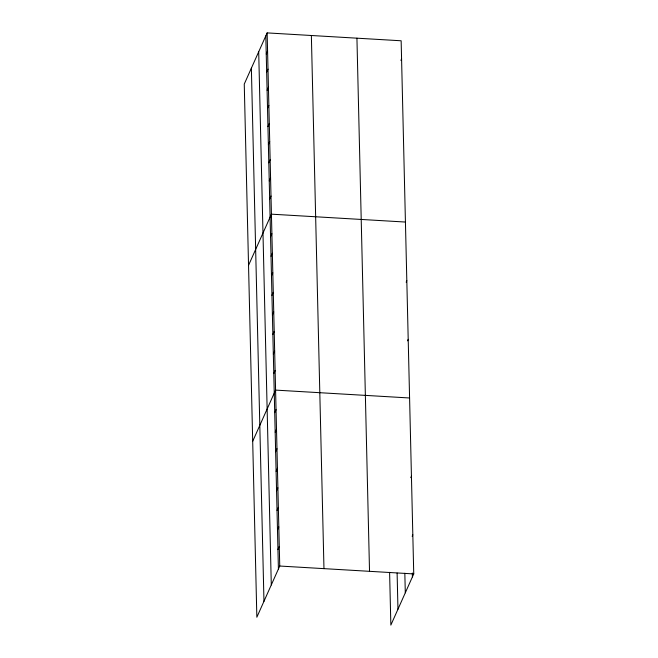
<?xml version="1.0" encoding="UTF-8"?>
<svg xmlns="http://www.w3.org/2000/svg" width="658" height="658" viewBox="0 0 658 658"><rect width="100%" height="100%" fill="white"/><g stroke="black" fill="none" stroke-linecap="round" stroke-linejoin="round"><path stroke-width="0.99" d="M267.148 32.9L244.258 84.076L256.85 617.22L279.74 566.036L267.148 32.9L401.15 40.78L413.742 573.924L390.852 625.1L389.602 572.32M266.243 54.014L267.576 51.028M266.671 72.141L268.003 69.156M267.099 90.269L268.431 87.284M267.526 108.397L268.859 105.403M267.954 126.525L269.286 123.531M268.382 144.653L269.714 141.659M268.809 162.781L270.15 159.787M269.237 180.901L270.578 177.915M269.665 199.029L271.006 196.043M248.535 265.347L271.433 214.171L405.435 222.05M270.553 236.707L271.894 233.713M271.014 256.25L272.354 253.264M271.483 275.801L272.815 272.815M271.943 295.352L273.276 292.358M272.404 314.902L273.736 311.908M272.864 334.445L274.205 331.459M400.911 60.404L401.577 58.907M273.325 353.996L274.666 351.01M273.786 373.547L275.126 370.553M252.697 441.279L275.587 390.104L409.589 397.983M274.715 412.64L276.047 409.654M275.176 432.191L276.508 429.197M275.636 451.742L276.969 448.748M276.097 471.284L277.437 468.299M276.557 490.835L277.898 487.849M277.018 510.386L278.359 507.392M277.487 529.929L278.819 526.943M277.947 549.479L279.28 546.494M406.151 282.192L406.817 280.695M407.532 340.836L408.207 339.339M410.765 477.675L411.439 476.178M412.155 536.319L412.821 534.822M279.74 566.036L413.742 573.924M412.319 573.003L412.41 576.91M404.834 573.266L405.295 592.817M397.111 573.036L397.967 609.201M356.932 38.18L369.525 571.317M311.366 35.499L323.966 568.644M265.807 35.886L278.408 569.03M258.701 51.793L271.293 584.929M251.372 68.177L263.965 601.313"/></g></svg>
